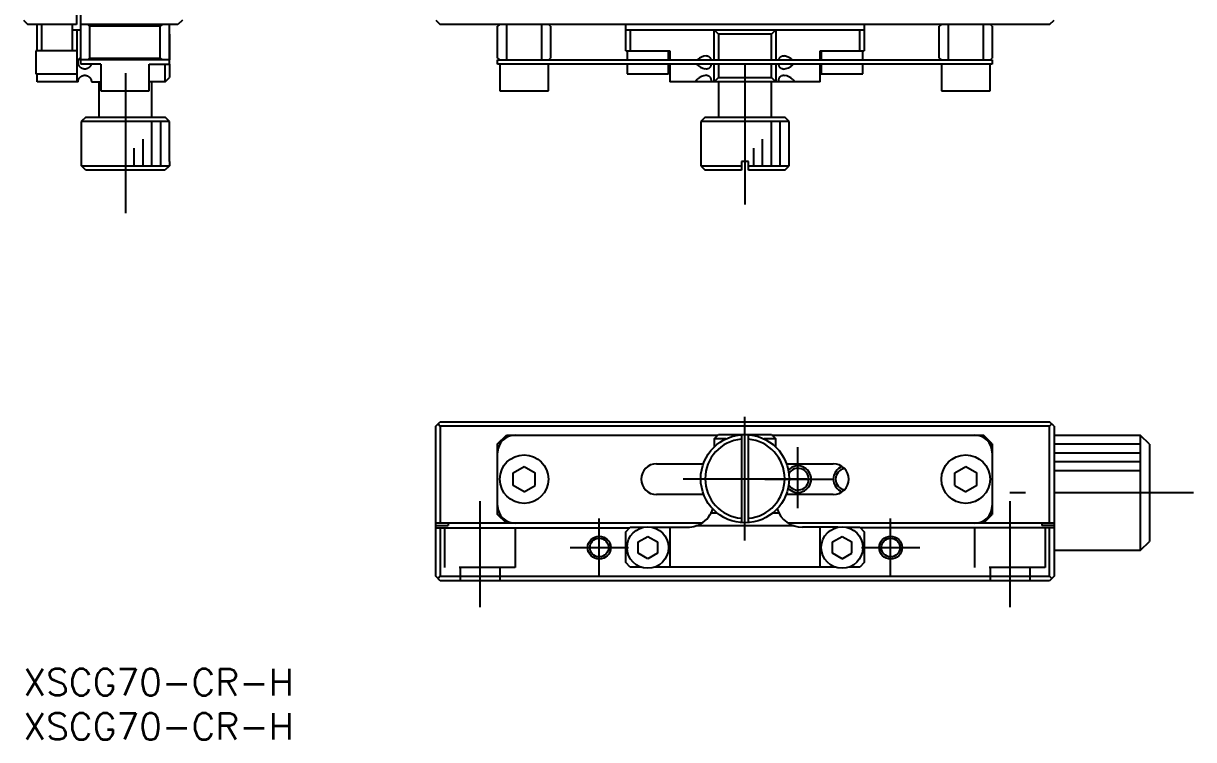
# Model space of a CAD drawing. Extents: x 0 to 280, y -8 to 208.
# Drawn here: x 0 to 132.5, y -8 to 73.1 of the extents above; entities that cross this region are included whole.
import ezdxf

# ---------------------------------------------------------------- set-up
doc = ezdxf.new("R2010")
doc.units = 0
doc.header["$LTSCALE"] = 0.5
doc.linetypes.add('CENTER', pattern=[50.8, 31.75, -6.35, 6.35, -6.35])
doc.linetypes.add('DASHED', pattern=[19.05, 12.7, -6.35])
for name, color, linetype in [('MSM_CENTER', 1, 'CENTER'), ('MSM_CONTINUOUS', 7, 'CONTINUOUS'), ('MSM_DASHED', 4, 'DASHED'), ('MSM_NARROW', 5, 'CONTINUOUS'), ('MSM_PART_NUMBER', 7, 'CONTINUOUS')]:
    doc.layers.add(name, color=color, linetype=linetype)
doc.styles.get("Standard").update_dxf_attribs({"font": 'txt.shx', "height": 3, "bigfont": 'bigfont.shx'})

# ---------------------------------------------------------------- blocks, each defined once
blk = doc.blocks.new('*U2')
at = {"layer": 'MSM_PART_NUMBER'}
blk.add_text('XSCG70-CR-H', height=3, dxfattribs=at).set_placement((0, -3))
blk = doc.blocks.new('*U3')
at = {"layer": 'MSM_PART_NUMBER'}
blk.add_text('XSCG70-CR-H', height=3, dxfattribs=at).set_placement((0, -8))

msp = doc.modelspace()

# ---------------------------------------------------------------- linework, layer by layer
at = {"layer": 'MSM_CENTER'}
for p, q in [((81.694929, 68.5), (81.694929, 51.5)), ((11.55, 67.5), (11.55, 51.5)), ((81.694929, 14.55), (81.694929, 28.55)), ((87.694927, 18.201133), (87.694927, 25.112392)), ((74.694929, 21.55), (88.694929, 21.55)), ((83.955119, 21.5), (91.694927, 21.5)), ((132.494929, 19.95), (111.694929, 19.95)), ((51.694929, 19), (51.694929, 7)), ((111.694929, 19), (111.694929, 7)), ((65.194929, 10.45), (65.194929, 17.05)), ((98.194929, 10.45), (98.194929, 17.05)), ((61.894929, 13.75), (68.494929, 13.75)), ((94.894929, 13.75), (101.494929, 13.75))]:
    msp.add_line(p, q, dxfattribs=at)
at = {"layer": 'MSM_CONTINUOUS'}
for p, q in [((6, 82.8), (6, 73)), ((6.5, 68.5), (6.5, 81.8)), ((0, 73.5), (0.5, 73)), ((6, 73), (0.5, 73)), ((1.55, 70), (1.55, 73)), ((2.05, 73), (2.05, 70)), ((5.55, 70), (5.55, 73)), ((17.5, 73), (6.5, 73)), ((7.5, 72.8), (7.3, 73)), ((15.7, 73), (15.5, 72.8)), ((16.5, 73), (16.5, 68.5)), ((18, 73.5), (17.5, 73)), ((46.694929, 73.5), (47.194929, 73)), ((116.194929, 73), (47.194929, 73)), ((53.894929, 73), (53.694929, 72.8)), ((54.694929, 73), (54.694929, 69)), ((58.694929, 69), (58.694929, 73)), ((59.694929, 72.8), (59.494929, 73)), ((68.194929, 70), (68.194929, 73)), ((95.194929, 73), (95.194929, 70)), ((103.894929, 73), (103.694929, 72.8)), ((104.694929, 73), (104.694929, 69)), ((108.694929, 69), (108.694929, 73)), ((109.694929, 72.8), (109.494929, 73)), ((116.194929, 73), (116.694929, 73.5)), ((5.55, 72.4), (6.5, 72.4)), ((6.05, 72.4), (6.05, 70)), ((15.5, 72.8), (7.5, 72.8)), ((7.5, 72.8), (7.5, 69.2)), ((15.5, 69.2), (15.5, 72.8)), ((16.55, 71.9), (16.5, 71.95)), ((16.55, 71.9), (16.55, 69)), ((53.694929, 69.2), (53.694929, 72.8)), ((59.694929, 72.8), (59.694929, 69.2)), ((68.194929, 72.4), (95.194929, 72.4)), ((68.694929, 72.4), (68.694929, 70)), ((78.194929, 69), (78.194929, 72.4)), ((78.694929, 71.9), (78.194929, 72.4)), ((78.694929, 71.9), (78.694929, 69)), ((84.694929, 71.9), (78.694929, 71.9)), ((85.194929, 72.4), (84.694929, 71.9)), ((84.694929, 69), (84.694929, 71.9)), ((85.194929, 72.4), (85.194929, 69)), ((94.694929, 70), (94.694929, 72.4)), ((103.694929, 69.2), (103.694929, 72.8)), ((109.694929, 72.8), (109.694929, 69.2)), ((6.1, 70), (1.4, 70)), ((1.4, 70), (1.4, 67.4)), ((6.1, 67.4), (6.1, 70)), ((6.225798, 68.895021), (6.230538, 68.911834)), ((6.230538, 68.911834), (6.243844, 68.952882)), ((6.243844, 68.952882), (6.258668, 68.991242)), ((6.258668, 68.991242), (6.274886, 69.027174)), ((6.274886, 69.027174), (6.292377, 69.060941)), ((6.292377, 69.060941), (6.311019, 69.092806)), ((6.311019, 69.092806), (6.330689, 69.123029)), ((6.330689, 69.123029), (6.360361, 69.163527)), ((6.360361, 69.163527), (6.392169, 69.201376)), ((6.392169, 69.201376), (6.426062, 69.236674)), ((6.426062, 69.236674), (6.461992, 69.269516)), ((6.461992, 69.269516), (6.499969, 69.299976)), ((16.55, 69), (6.5, 69)), ((7.3, 69), (7.5, 69.2)), ((7.5, 69.2), (15.5, 69.2)), ((15.5, 69.2), (15.7, 69)), ((53.694929, 69.2), (53.894929, 69)), ((53.694929, 68.5), (53.694929, 69)), ((53.694929, 69), (109.694929, 69)), ((59.494929, 69), (59.694929, 69.2)), ((68.194929, 70), (73.194929, 70)), ((68.344929, 70), (68.344929, 69)), ((73.044929, 69), (73.044929, 70)), ((73.194929, 70), (73.194929, 69)), ((77.337337, 69.45), (77.339389, 69.449997)), ((77.339389, 69.449997), (77.374989, 69.448968)), ((77.374989, 69.448968), (77.409989, 69.446024)), ((77.409989, 69.446024), (77.444289, 69.441079)), ((77.444289, 69.441079), (77.477787, 69.434045)), ((77.477787, 69.434045), (77.510384, 69.424837)), ((77.510384, 69.424837), (77.541979, 69.413366)), ((77.541979, 69.413366), (77.57247, 69.399546)), ((77.57247, 69.399546), (77.596211, 69.386611)), ((77.596211, 69.386611), (77.619261, 69.37199)), ((77.619261, 69.37199), (77.641557, 69.355683)), ((77.641557, 69.355683), (77.663038, 69.337691)), ((77.663038, 69.337691), (77.683641, 69.318014)), ((77.683641, 69.318014), (77.703305, 69.296654)), ((77.703305, 69.296654), (77.721967, 69.273611)), ((77.721967, 69.273611), (77.737576, 69.251851)), ((77.737576, 69.251851), (77.752448, 69.228664)), ((77.752448, 69.228664), (77.766554, 69.204123)), ((77.766554, 69.204123), (77.779863, 69.178299)), ((77.779863, 69.178299), (77.792344, 69.151265)), ((77.792344, 69.151265), (77.803967, 69.123093)), ((77.803967, 69.123093), (77.814701, 69.093856)), ((77.814701, 69.093856), (77.824517, 69.063626)), ((77.824517, 69.063626), (77.833469, 69.03228)), ((77.833469, 69.03228), (77.841535, 69)), ((85.548324, 69), (85.55618, 69.031444)), ((85.55618, 69.031444), (85.564912, 69.062081)), ((85.564912, 69.062081), (85.574498, 69.091822)), ((85.574498, 69.091822), (85.584915, 69.120574)), ((85.584915, 69.120574), (85.596142, 69.148245)), ((85.596142, 69.148245), (85.608158, 69.174744)), ((85.608158, 69.174744), (85.620939, 69.19998)), ((85.620939, 69.19998), (85.636801, 69.227769)), ((85.636801, 69.227769), (85.653742, 69.253944)), ((85.653742, 69.253944), (85.671705, 69.278464)), ((85.671705, 69.278464), (85.690633, 69.301282)), ((85.690633, 69.301282), (85.71047, 69.322356)), ((85.71047, 69.322356), (85.731156, 69.34164)), ((85.731156, 69.34164), (85.754651, 69.360646)), ((85.754651, 69.360646), (85.779168, 69.377688)), ((85.779168, 69.377688), (85.804631, 69.392802)), ((85.804631, 69.392802), (85.830959, 69.406019)), ((85.830959, 69.406019), (85.858074, 69.417375)), ((85.858074, 69.417375), (85.885899, 69.426902)), ((85.885899, 69.426902), (85.923397, 69.436735)), ((85.923397, 69.436735), (85.962122, 69.443754)), ((85.962122, 69.443754), (86.001945, 69.448097)), ((86.001945, 69.448097), (86.042734, 69.449898)), ((86.042734, 69.449898), (86.052624, 69.45)), ((86.052624, 69.45), (86.169592, 69.441416)), ((90.194929, 70), (95.194929, 70)), ((90.194929, 69), (90.194929, 70)), ((90.344929, 70), (90.344929, 69)), ((95.044929, 69), (95.044929, 70)), ((103.694929, 69.2), (103.894929, 69)), ((109.494929, 69), (109.694929, 69.2)), ((109.694929, 69), (109.694929, 68.5)), ((6.200002, 68.699249), (6.200086, 68.711264)), ((6.20011, 68.687235), (6.200002, 68.699249)), ((6.200086, 68.711264), (6.20036, 68.723234)), ((6.200408, 68.675271), (6.20011, 68.687235)), ((6.20036, 68.723234), (6.200904, 68.736746)), ((6.200874, 68.663808), (6.200408, 68.675271)), ((6.201512, 68.652416), (6.200874, 68.663808)), ((6.200904, 68.736746), (6.201688, 68.750172)), ((6.202315, 68.641128), (6.201512, 68.652416)), ((6.201688, 68.750172), (6.2027, 68.763467)), ((6.203276, 68.629976), (6.202315, 68.641128)), ((6.2027, 68.763467), (6.203928, 68.776589)), ((6.204803, 68.615266), (6.203276, 68.629976)), ((6.203928, 68.776589), (6.205361, 68.789493)), ((6.206592, 68.60081), (6.204803, 68.615266)), ((6.205361, 68.789493), (6.206987, 68.802136)), ((6.208623, 68.58663), (6.206592, 68.60081)), ((6.206987, 68.802136), (6.209968, 68.821874)), ((6.210878, 68.572749), (6.208623, 68.58663)), ((6.209968, 68.821874), (6.213378, 68.841036)), ((6.213338, 68.559192), (6.210878, 68.572749)), ((6.215985, 68.54598), (6.213338, 68.559192)), ((6.213378, 68.841036), (6.21718, 68.859617)), ((6.222663, 68.516947), (6.215985, 68.54598)), ((6.21718, 68.859617), (6.221333, 68.877613)), ((6.221333, 68.877613), (6.225798, 68.895021)), ((6.230154, 68.48931), (6.222663, 68.516947)), ((6.238379, 68.462978), (6.230154, 68.48931)), ((6.247258, 68.437859), (6.238379, 68.462978)), ((6.256711, 68.413862), (6.247258, 68.437859)), ((6.266659, 68.390896), (6.256711, 68.413862)), ((6.28783, 68.347783), (6.266659, 68.390896)), ((6.310841, 68.307571), (6.28783, 68.347783)), ((6.335567, 68.269916), (6.310841, 68.307571)), ((6.367055, 68.228079), (6.335567, 68.269916)), ((6.400876, 68.189096), (6.367055, 68.228079)), ((6.436978, 68.152879), (6.400876, 68.189096)), ((6.475307, 68.119339), (6.436978, 68.152879)), ((6.514719, 68.08923), (6.475307, 68.119339)), ((8.75, 68.5), (6.5, 68.5)), ((6.556298, 68.06163), (6.514719, 68.08923)), ((6.599997, 68.036669), (6.556298, 68.06163)), ((6.645773, 68.014474), (6.599997, 68.036669)), ((6.695564, 67.994476), (6.645773, 68.014474)), ((6.74761, 67.977822), (6.695564, 67.994476)), ((6.801786, 67.964791), (6.74761, 67.977822)), ((6.84264, 67.957725), (6.801786, 67.964791)), ((6.884593, 67.952858), (6.84264, 67.957725)), ((6.927537, 67.950337), (6.884593, 67.952858)), ((6.971364, 67.950304), (6.927537, 67.950337)), ((7.016066, 67.952917), (6.971364, 67.950304)), ((7.061507, 67.958337), (7.016066, 67.952917)), ((7.107485, 67.966721), (7.061507, 67.958337)), ((7.141276, 67.974804), (7.107485, 67.966721)), ((7.175235, 67.984624), (7.141276, 67.974804)), ((7.209239, 67.99623), (7.175235, 67.984624)), ((7.243163, 68.00967), (7.209239, 67.99623)), ((7.274989, 68.024084), (7.243163, 68.00967)), ((7.306658, 68.040269), (7.274989, 68.024084)), ((7.338017, 68.058221), (7.306658, 68.040269)), ((7.368913, 68.077936), (7.338017, 68.058221)), ((7.399192, 68.099411), (7.368913, 68.077936)), ((7.428702, 68.12264), (7.399192, 68.099411)), ((7.4562, 68.146595), (7.428702, 68.12264)), ((7.48283, 68.172186), (7.4562, 68.146595)), ((7.508436, 68.199351), (7.48283, 68.172186)), ((7.526441, 68.220195), (7.508436, 68.199351)), ((7.543808, 68.241866), (7.526441, 68.220195)), ((7.560477, 68.264323), (7.543808, 68.241866)), ((7.576388, 68.287522), (7.560477, 68.264323)), ((7.591967, 68.312219), (7.576388, 68.287522)), ((7.606671, 68.337681), (7.591967, 68.312219)), ((7.620442, 68.363842), (7.606671, 68.337681)), ((7.633223, 68.390636), (7.620442, 68.363842)), ((7.644643, 68.417217), (7.633223, 68.390636)), ((7.65508, 68.444354), (7.644643, 68.417217)), ((7.664492, 68.471973), (7.65508, 68.444354)), ((7.672842, 68.5), (7.664492, 68.471973)), ((8.75, 68.5), (8.75, 65.5)), ((14.25, 68.5), (16.55, 68.5)), ((14.25, 65.5), (14.25, 68.5)), ((16.05, 66.5), (16.05, 68.5)), ((16.55, 68.5), (16.55, 67)), ((109.694929, 68.5), (53.694929, 68.5)), ((53.944929, 68.5), (53.944929, 65.5)), ((59.444929, 65.5), (59.444929, 68.5)), ((68.344929, 68.5), (68.344929, 67.4)), ((73.044929, 67.4), (73.044929, 68.5)), ((73.194929, 68.5), (73.194929, 66.5)), ((77.337212, 67.95), (77.205171, 67.960775)), ((77.358092, 67.950304), (77.337212, 67.95)), ((77.393638, 67.95234), (77.358092, 67.950304)), ((77.428545, 67.95638), (77.393638, 67.95234)), ((77.462707, 67.962511), (77.428545, 67.95638)), ((77.496019, 67.970818), (77.462707, 67.962511)), ((77.528373, 67.98139), (77.496019, 67.970818)), ((77.559665, 67.994311), (77.528373, 67.98139)), ((77.589786, 68.00967), (77.559665, 67.994311)), ((77.61346, 68.024084), (77.589786, 68.00967)), ((77.636372, 68.040269), (77.61346, 68.024084)), ((77.658457, 68.058221), (77.636372, 68.040269)), ((77.679649, 68.077936), (77.658457, 68.058221)), ((77.699883, 68.099411), (77.679649, 68.077936)), ((77.719092, 68.12264), (77.699883, 68.099411)), ((77.733882, 68.142771), (77.719092, 68.12264)), ((77.748024, 68.164129), (77.733882, 68.142771)), ((77.76149, 68.186663), (77.748024, 68.164129)), ((77.774254, 68.210321), (77.76149, 68.186663)), ((77.786289, 68.235052), (77.774254, 68.210321)), ((77.797567, 68.260803), (77.786289, 68.235052)), ((77.808063, 68.287522), (77.797567, 68.260803)), ((77.817811, 68.315316), (77.808063, 68.287522)), ((77.826812, 68.344137), (77.817811, 68.315316)), ((77.835052, 68.373881), (77.826812, 68.344137)), ((77.842519, 68.404444), (77.835052, 68.373881)), ((77.849201, 68.435721), (77.842519, 68.404444)), ((77.855084, 68.467607), (77.849201, 68.435721)), ((77.860156, 68.5), (77.855084, 68.467607)), ((78.194929, 66.5), (78.194929, 68.5)), ((78.694929, 68.5), (78.694929, 67)), ((84.694929, 67), (84.694929, 68.5)), ((85.194929, 68.5), (85.194929, 66.5)), ((85.533525, 68.475047), (85.529702, 68.5)), ((85.537814, 68.450424), (85.533525, 68.475047)), ((85.542565, 68.426183), (85.537814, 68.450424)), ((85.549308, 68.395872), (85.542565, 68.426183)), ((85.556837, 68.366211), (85.549308, 68.395872)), ((85.565136, 68.33728), (85.556837, 68.366211)), ((85.574187, 68.30916), (85.565136, 68.33728)), ((85.583973, 68.281932), (85.574187, 68.30916)), ((85.594476, 68.255677), (85.583973, 68.281932)), ((85.605679, 68.230476), (85.594476, 68.255677)), ((85.617565, 68.20641), (85.605679, 68.230476)), ((85.631955, 68.180369), (85.617565, 68.20641)), ((85.647279, 68.155689), (85.631955, 68.180369)), ((85.663493, 68.132404), (85.647279, 68.155689)), ((85.680552, 68.110549), (85.663493, 68.132404)), ((85.69841, 68.09016), (85.680552, 68.110549)), ((85.717022, 68.07127), (85.69841, 68.09016)), ((85.736343, 68.053915), (85.717022, 68.07127)), ((85.760647, 68.03494), (85.736343, 68.053915)), ((85.786026, 68.018016), (85.760647, 68.03494)), ((85.812396, 68.003101), (85.786026, 68.018016)), ((85.839675, 67.990151), (85.812396, 68.003101)), ((85.867779, 67.979122), (85.839675, 67.990151)), ((85.896625, 67.969972), (85.867779, 67.979122)), ((85.926132, 67.962657), (85.896625, 67.969972)), ((85.971059, 67.955006), (85.926132, 67.962657)), ((86.017454, 67.950899), (85.971059, 67.955006)), ((86.052657, 67.95), (86.017454, 67.950899)), ((87.179245, 68.499969), (87.107614, 68.420456)), ((90.194929, 66.5), (90.194929, 68.5)), ((90.344929, 68.5), (90.344929, 67.4)), ((95.044929, 67.4), (95.044929, 68.5)), ((103.944929, 68.5), (103.944929, 65.5)), ((109.444929, 65.5), (109.444929, 68.5)), ((1.4, 67.4), (6.1, 67.4)), ((1.55, 66.5), (1.55, 67.4)), ((6.2, 66.5), (1.55, 66.5)), ((6.05, 67.4), (6.05, 66.5)), ((6.2, 66.5), (6.200094, 66.511811)), ((6.200094, 66.511811), (6.200373, 66.523607)), ((6.200373, 66.523607), (6.200834, 66.535345)), ((6.200834, 66.535345), (6.201473, 66.546985)), ((6.201473, 66.546985), (6.202321, 66.558952)), ((6.202321, 66.558952), (6.203349, 66.57079)), ((6.203349, 66.57079), (6.204549, 66.582472)), ((6.204549, 66.582472), (6.20591, 66.593969)), ((6.20591, 66.593969), (6.208618, 66.613372)), ((6.208618, 66.613372), (6.211751, 66.63224)), ((6.211751, 66.63224), (6.215268, 66.650562)), ((6.215268, 66.650562), (6.219134, 66.668326)), ((6.219134, 66.668326), (6.223307, 66.68552)), ((6.223307, 66.68552), (6.227752, 66.702133)), ((6.227752, 66.702133), (6.237524, 66.734359)), ((6.237524, 66.734359), (6.248247, 66.76487)), ((6.248247, 66.76487), (6.259844, 66.79381)), ((6.259844, 66.79381), (6.272239, 66.821322)), ((6.272239, 66.821322), (6.285357, 66.847549)), ((6.285357, 66.847549), (6.29912, 66.872633)), ((6.29912, 66.872633), (6.324058, 66.913196)), ((6.324058, 66.913196), (6.350862, 66.951214)), ((6.350862, 66.951214), (6.379473, 66.986859)), ((6.379473, 66.986859), (6.409828, 67.020302)), ((6.409828, 67.020302), (6.454189, 67.06275)), ((6.454189, 67.06275), (6.501849, 67.101396)), ((6.501849, 67.101396), (6.552741, 67.136149)), ((6.552741, 67.136149), (6.594405, 67.160346)), ((6.594405, 67.160346), (6.638055, 67.182056)), ((6.638055, 67.182056), (6.68363, 67.201108)), ((6.68363, 67.201108), (6.731068, 67.217334)), ((6.731068, 67.217334), (6.77181, 67.228524)), ((6.77181, 67.228524), (6.813864, 67.237541)), ((6.813864, 67.237541), (6.857129, 67.244228)), ((6.857129, 67.244228), (6.901504, 67.248431)), ((6.901504, 67.248431), (6.946889, 67.249994)), ((6.946889, 67.249994), (6.989302, 67.248956)), ((6.989302, 67.248956), (7.032569, 67.245409)), ((7.032569, 67.245409), (7.076484, 67.239219)), ((7.076484, 67.239219), (7.12084, 67.230255)), ((7.12084, 67.230255), (7.165431, 67.218383)), ((7.165431, 67.218383), (7.210051, 67.203473)), ((7.210051, 67.203473), (7.246596, 67.188859)), ((7.246596, 67.188859), (7.282973, 67.172031)), ((7.282973, 67.172031), (7.318984, 67.152955)), ((7.318984, 67.152955), (7.346385, 67.13669)), ((7.346385, 67.13669), (7.373436, 67.119026)), ((7.373436, 67.119026), (7.400026, 67.099977)), ((7.400026, 67.099977), (7.426042, 67.079555)), ((7.426042, 67.079555), (7.450807, 67.058288)), ((7.450807, 67.058288), (7.474906, 67.035689)), ((7.474906, 67.035689), (7.498224, 67.011805)), ((7.498224, 67.011805), (7.520647, 66.986684)), ((7.520647, 66.986684), (7.542936, 66.959257)), ((7.542936, 66.959257), (7.564121, 66.93051)), ((7.564121, 66.93051), (7.58408, 66.900542)), ((7.58408, 66.900542), (7.60269, 66.869452)), ((7.60269, 66.869452), (7.617, 66.842937)), ((7.617, 66.842937), (7.630314, 66.815697)), ((7.630314, 66.815697), (7.642576, 66.787808)), ((7.642576, 66.787808), (7.653731, 66.75935)), ((7.653731, 66.75935), (7.664074, 66.729329)), ((7.664074, 66.729329), (7.673177, 66.698755)), ((7.673177, 66.698755), (7.680999, 66.66773)), ((7.680999, 66.66773), (7.6875, 66.636358)), ((7.6875, 66.636358), (7.692943, 66.602603)), ((7.692943, 66.602603), (7.696852, 66.568536)), ((7.696852, 66.568536), (7.69921, 66.534291)), ((7.69921, 66.534291), (7.7, 66.5)), ((7.7, 66.5), (8.75, 66.5)), ((8.55, 66.5), (8.55, 62.5)), ((16.05, 66.5), (14.25, 66.5)), ((14.55, 62.5), (14.55, 66.5)), ((16.05, 66.5), (16.55, 67)), ((68.344929, 67.4), (73.044929, 67.4)), ((90.194929, 66.5), (73.194929, 66.5)), ((76.131679, 66.5), (76.157501, 66.613372)), ((76.157501, 66.613372), (76.212238, 66.702133)), ((76.212238, 66.702133), (76.297107, 66.79381)), ((77.337328, 67.25), (77.375161, 67.248956)), ((77.375161, 67.248956), (77.415217, 67.245409)), ((77.415217, 67.245409), (77.454324, 67.239219)), ((77.454324, 67.239219), (77.49233, 67.230255)), ((77.49233, 67.230255), (77.529086, 67.218383)), ((77.529086, 67.218383), (77.564441, 67.203473)), ((77.564441, 67.203473), (77.588694, 67.190917)), ((77.588694, 67.190917), (77.612252, 67.17665)), ((77.612252, 67.17665), (77.635051, 67.160668)), ((77.635051, 67.160668), (77.657028, 67.142971)), ((77.657028, 67.142971), (77.678118, 67.123554)), ((77.678118, 67.123554), (77.698257, 67.102416)), ((77.698257, 67.102416), (77.717381, 67.079555)), ((77.717381, 67.079555), (77.733388, 67.057913)), ((77.733388, 67.057913), (77.748648, 67.034805)), ((77.748648, 67.034805), (77.763129, 67.010306)), ((77.763129, 67.010306), (77.776798, 66.984486)), ((77.776798, 66.984486), (77.789624, 66.957418)), ((77.789624, 66.957418), (77.801575, 66.929175)), ((77.801575, 66.929175), (77.812619, 66.899829)), ((77.812619, 66.899829), (77.822722, 66.869452)), ((77.822722, 66.869452), (77.830653, 66.842549)), ((77.830653, 66.842549), (77.837939, 66.814828)), ((77.837939, 66.814828), (77.844571, 66.786379)), ((77.844571, 66.786379), (77.850544, 66.757293)), ((77.850544, 66.757293), (77.855849, 66.727658)), ((77.855849, 66.727658), (77.860478, 66.697564)), ((77.860478, 66.697564), (77.864424, 66.667101)), ((77.864424, 66.667101), (77.86768, 66.636358)), ((77.86768, 66.636358), (77.870449, 66.602603)), ((77.870449, 66.602603), (77.872429, 66.568536)), ((77.872429, 66.568536), (77.873618, 66.534291)), ((77.873618, 66.534291), (77.874015, 66.5)), ((78.194929, 66.5), (78.694929, 67)), ((78.694929, 67), (84.694929, 67)), ((78.694929, 66.5), (78.694929, 62.5)), ((84.694929, 67), (85.194929, 66.5)), ((84.694929, 62.5), (84.694929, 66.5)), ((85.515844, 66.5), (85.516209, 66.532724)), ((85.516209, 66.532724), (85.517303, 66.565464)), ((85.517303, 66.565464), (85.519123, 66.598106)), ((85.519123, 66.598106), (85.521666, 66.630535)), ((85.521666, 66.630535), (85.524928, 66.662638)), ((85.524928, 66.662638), (85.528907, 66.694301)), ((85.528907, 66.694301), (85.5336, 66.725409)), ((85.5336, 66.725409), (85.539018, 66.755946)), ((85.539018, 66.755946), (85.545176, 66.785963)), ((85.545176, 66.785963), (85.552063, 66.815373)), ((85.552063, 66.815373), (85.559664, 66.844089)), ((85.559664, 66.844089), (85.56797, 66.872024)), ((85.56797, 66.872024), (85.576967, 66.899089)), ((85.576967, 66.899089), (85.586643, 66.925197)), ((85.586643, 66.925197), (85.599121, 66.955145)), ((85.599121, 66.955145), (85.612612, 66.983787)), ((85.612612, 66.983787), (85.627074, 67.01105)), ((85.627074, 67.01105), (85.642465, 67.036861)), ((85.642465, 67.036861), (85.658745, 67.061147)), ((85.658745, 67.061147), (85.675872, 67.083835)), ((85.675872, 67.083835), (85.695477, 67.106721)), ((85.695477, 67.106721), (85.71611, 67.127827)), ((85.71611, 67.127827), (85.737703, 67.147153)), ((85.737703, 67.147153), (85.760188, 67.164699)), ((85.760188, 67.164699), (85.783498, 67.180464)), ((85.783498, 67.180464), (85.807568, 67.194448)), ((85.807568, 67.194448), (85.83833, 67.209337)), ((85.83833, 67.209337), (85.870269, 67.221754)), ((85.870269, 67.221754), (85.903275, 67.23179)), ((85.903275, 67.23179), (85.937239, 67.239536)), ((85.937239, 67.239536), (85.972054, 67.245083)), ((85.972054, 67.245083), (86.007611, 67.248523)), ((86.007611, 67.248523), (86.043802, 67.249947)), ((86.043802, 67.249947), (86.052584, 67.25)), ((86.052584, 67.25), (86.199698, 67.236795)), ((87.086898, 66.79887), (87.176557, 66.703708)), ((87.176557, 66.703708), (87.235264, 66.606696)), ((87.235264, 66.606696), (87.25818, 66.5)), ((90.344929, 67.4), (95.044929, 67.4)), ((8.75, 65.5), (14.25, 65.5)), ((53.944929, 65.5), (59.444929, 65.5)), ((103.944929, 65.5), (109.444929, 65.5)), ((7.05, 62.5), (6.55, 62)), ((7.05, 62.5), (16.05, 62.5)), ((16.55, 62), (16.05, 62.5)), ((77.194929, 62.5), (76.694929, 62)), ((77.194929, 62.5), (86.194929, 62.5)), ((86.694929, 62), (86.194929, 62.5)), ((16.55, 62), (6.55, 62)), ((6.55, 62), (6.55, 57.5)), ((16.55, 57.5), (16.55, 62)), ((86.694929, 62), (76.694929, 62)), ((76.694929, 62), (76.694929, 57)), ((86.694929, 57), (86.694929, 62)), ((6.566026, 57.5), (6.55, 57.5)), ((6.566026, 57), (6.566026, 57.5)), ((6.566026, 57), (16.533974, 57)), ((7.067813, 56.5), (6.566026, 57)), ((16.533974, 57), (16.032187, 56.5)), ((16.55, 57.5), (16.533974, 57.5)), ((16.533974, 57.5), (16.533974, 57)), ((76.694929, 57), (81.294929, 57)), ((76.694929, 57), (77.194929, 56.5)), ((82.094929, 57.5), (81.294929, 57.5)), ((81.294929, 57.5), (81.294929, 56.5)), ((82.094929, 56.5), (82.094929, 57.5)), ((82.094929, 57), (86.694929, 57)), ((86.194929, 56.5), (86.694929, 57)), ((16.032187, 56.5), (7.067813, 56.5)), ((81.294929, 56.5), (77.194929, 56.5)), ((86.194929, 56.5), (82.094929, 56.5)), ((46.694929, 27.5), (47.194929, 28)), ((47.194929, 28), (116.194929, 28)), ((116.694929, 27.5), (116.194929, 28)), ((46.694929, 10.5), (46.694929, 27.5)), ((46.944929, 27.75), (47.194929, 27.5)), ((47.194929, 27.5), (47.194929, 16.5)), ((116.194929, 27.5), (47.194929, 27.5)), ((53.694929, 25.5), (54.694929, 26.5)), ((54.694929, 26.5), (78.644929, 26.5)), ((78.194929, 26.05), (78.694929, 26.55)), ((78.694929, 26.55), (84.694929, 26.55)), ((81.294929, 26.533974), (81.294929, 16.566026)), ((82.094929, 16.566026), (82.094929, 26.533974)), ((84.694929, 26.55), (85.194929, 26.05)), ((84.744929, 26.5), (108.694929, 26.5)), ((109.694929, 25.5), (108.694929, 26.5)), ((116.194929, 27.5), (116.444929, 27.75)), ((116.194929, 16.5), (116.194929, 27.5)), ((116.694929, 27.5), (116.694929, 10.5)), ((53.694929, 17.5), (53.694929, 25.5)), ((53.894929, 25.7), (53.894929, 25.37178)), ((78.194929, 26.05), (78.194929, 25.120714)), ((79.51548, 26.05), (78.194929, 26.05)), ((85.194929, 26.05), (83.874379, 26.05)), ((85.194929, 25.120714), (85.194929, 26.05)), ((109.494929, 25.37178), (109.494929, 25.7)), ((109.694929, 25.5), (109.694929, 17.5)), ((126.494929, 26.45), (116.694929, 26.45)), ((126.494929, 13.45), (126.494929, 26.45)), ((127.494929, 25.45), (126.494929, 26.45)), ((127.494929, 25.45), (127.494929, 14.45)), ((55.444929, 22.221688), (56.694929, 22.943376)), ((56.694929, 22.943376), (57.944929, 22.221688)), ((71.694929, 23.25), (76.992802, 23.25)), ((86.397057, 23.25), (91.694929, 23.25)), ((105.444929, 22.221688), (106.694929, 22.943376)), ((106.694929, 22.943376), (107.944929, 22.221688)), ((55.44493, 20.778312), (55.444929, 22.221688)), ((57.94493, 20.778312), (57.944929, 22.221688)), ((105.44493, 20.778312), (105.444929, 22.221688)), ((107.94493, 20.778312), (107.944929, 22.221688)), ((56.69493, 20.056624), (55.44493, 20.778312)), ((56.69493, 20.056624), (57.94493, 20.778312)), ((105.44493, 20.778312), (106.69493, 20.056624)), ((107.94493, 20.778312), (106.69493, 20.056624)), ((77.030168, 19.75), (71.694929, 19.75)), ((91.694929, 19.75), (86.359691, 19.75)), ((54.694929, 16.5), (53.694929, 17.5)), ((53.894929, 17.62822), (53.894929, 17.3)), ((77.874015, 17.7), (78.50471, 17.7)), ((84.885149, 17.7), (85.515844, 17.7)), ((108.694929, 16.5), (109.694929, 17.5)), ((109.494929, 17.3), (109.494929, 17.62822)), ((76.774909, 16.5), (46.694929, 16.5)), ((46.694929, 16.25), (48.094929, 16.25)), ((46.694929, 16), (68.644929, 16)), ((47.194929, 16), (47.194929, 10.5)), ((48.094929, 16.5), (48.094929, 16.25)), ((68.194929, 15.55), (68.694929, 16.05)), ((68.694929, 16.05), (70.212747, 16.05)), ((71.177112, 16.05), (75.194929, 16.05)), ((73.194929, 16.05), (73.194929, 11.55)), ((87.25818, 16.2), (76.131679, 16.2)), ((116.694929, 16.5), (86.614683, 16.5)), ((92.212747, 16.05), (88.194929, 16.05)), ((90.194929, 11.55), (90.194929, 16.05)), ((93.177112, 16.05), (94.694929, 16.05)), ((94.694929, 16.05), (95.194929, 15.55)), ((116.694929, 16), (94.744929, 16)), ((115.294929, 16.5), (115.294929, 16.25)), ((116.694929, 16.25), (115.294929, 16.25)), ((116.194929, 10.5), (116.194929, 16)), ((68.194929, 12.05), (68.194929, 15.55)), ((69.594929, 14.385085), (70.694929, 15.020171)), ((70.694929, 15.020171), (71.794929, 14.385085)), ((91.594929, 14.385085), (92.694929, 15.020171)), ((92.694929, 15.020171), (93.794929, 14.385085)), ((95.194929, 15.55), (95.194929, 12.05)), ((69.59493, 13.114915), (69.594929, 14.385085)), ((71.794929, 14.385085), (71.79493, 13.114915)), ((91.59493, 13.114915), (91.594929, 14.385085)), ((93.79493, 13.114915), (93.794929, 14.385085)), ((116.694929, 13.45), (126.494929, 13.45)), ((126.494929, 13.45), (127.494929, 14.45)), ((68.694929, 11.55), (68.194929, 12.05)), ((70.69493, 12.479829), (69.59493, 13.114915)), ((71.79493, 13.114915), (70.69493, 12.479829)), ((92.69493, 12.479829), (91.59493, 13.114915)), ((92.69493, 12.479829), (93.79493, 13.114915)), ((95.194929, 12.05), (94.694929, 11.55)), ((69.868794, 11.55), (68.694929, 11.55)), ((91.868794, 11.55), (71.521065, 11.55)), ((94.694929, 11.55), (93.521065, 11.55)), ((47.194929, 10), (46.694929, 10.5)), ((47.194929, 10.5), (46.944929, 10.25)), ((47.194929, 10.5), (116.194929, 10.5)), ((116.194929, 10), (47.194929, 10)), ((116.444929, 10.25), (116.194929, 10.5)), ((116.694929, 10.5), (116.194929, 10))]:
    msp.add_line(p, q, dxfattribs=at)
for centre, radius in [((81.694929, 21.55), 5), ((56.694929, 21.5), 2.75), ((106.694929, 21.5), 2.75), ((70.694929, 13.75), 2.35), ((92.694929, 13.75), 2.35), ((65.19493, 13.750001), 1.0565), ((98.19493, 13.750001), 1.0565)]:
    msp.add_circle(centre, radius, dxfattribs=at)
for centre, radius, start, end in [((77.519748, 67.620253), 1.838817, 95.693117, 131.386932), ((85.792144, 67.486812), 1.990715, 49.47983532, 79.07029629), ((77.56225, 69.806289), 1.879742, 224.02564064, 259.04943393), ((85.862649, 69.79413), 1.853893, 275.88266192, 312.18611397), ((77.528541, 65.399918), 1.859937, 95.90079989, 131.4590073), ((85.795297, 65.299852), 1.978709, 49.25077852, 78.20700869), ((55.694929, 24.5), 2, 90, 180), ((107.694929, 24.5), 2, 0, 90), ((81.694929, 21.55), 4.5, 95.099689, 264.900311), ((81.694929, 21.55), 4.5, 275.099689, 84.900311), ((71.694929, 21.5), 1.75, 90, 270), ((87.694927, 21.499999), 1.2295, 211.51070886, 147.53437372), ((91.694929, 21.5), 1.75, 270, 90), ((93.194925, 21.499999), 1.2295, 100.92658293, 259.07337887), ((55.694929, 18.5), 2, 180, 270), ((75.194919, 19.050012), 3.000015, 288.194989, 333.256199), ((75.194929, 19.05), 3, 333.256316, 342.096002), ((88.194929, 19.05), 3, 197.903998, 270.00000112), ((107.694929, 18.5), 2, 270, 0), ((75.194929, 19.05), 3, 270, 288.194872)]:
    msp.add_arc(centre, radius, start, end, dxfattribs=at)
at = {"layer": 'MSM_DASHED'}
for p, q in [((47.694929, 16), (47.694929, 11.5)), ((55.694929, 16), (55.694929, 11.5)), ((107.694929, 16), (107.694929, 11.5)), ((115.694929, 16), (115.694929, 11.5)), ((55.694929, 11.5), (47.694929, 11.5)), ((49.444929, 11.5), (49.444929, 10)), ((53.944929, 11.5), (53.944929, 10)), ((115.694929, 11.5), (107.694929, 11.5)), ((109.444929, 11.5), (109.444929, 10)), ((113.944929, 11.5), (113.944929, 10))]:
    msp.add_line(p, q, dxfattribs=at)
at = {"layer": 'MSM_NARROW'}
for p, q in [((14.55, 57), (14.55, 62)), ((15.55, 57), (15.55, 62)), ((84.694929, 57), (84.694929, 62)), ((85.694929, 57), (85.694929, 62)), ((13.55, 57), (13.55, 60)), ((83.694929, 57), (83.694929, 60)), ((12.55, 57), (12.55, 59)), ((82.694929, 57), (82.694929, 59)), ((126.494929, 25.45), (116.694929, 25.45)), ((126.494929, 24.45), (116.694929, 24.45)), ((126.494929, 23.45), (116.694929, 23.45)), ((126.494929, 22.45), (116.694929, 22.45))]:
    msp.add_line(p, q, dxfattribs=at)
for centre in [(65.19493, 13.750001), (98.19493, 13.750001)]:
    msp.add_circle(centre, 1.3, dxfattribs=at)
for centre, start, end in [((87.694927, 21.499999), 222.11185226, 136.93323032), ((93.194925, 21.499999), 108.62920175, 251.37076006)]:
    msp.add_arc(centre, 1.5, start, end, dxfattribs=at)

# ---------------------------------------------------------------- block references
at = {"layer": 'MSM_CONTINUOUS'}
for name in ['*U2', '*U3']:
    msp.add_blockref(name, (0, 0), dxfattribs=at)

doc.saveas('drawing.dxf')
